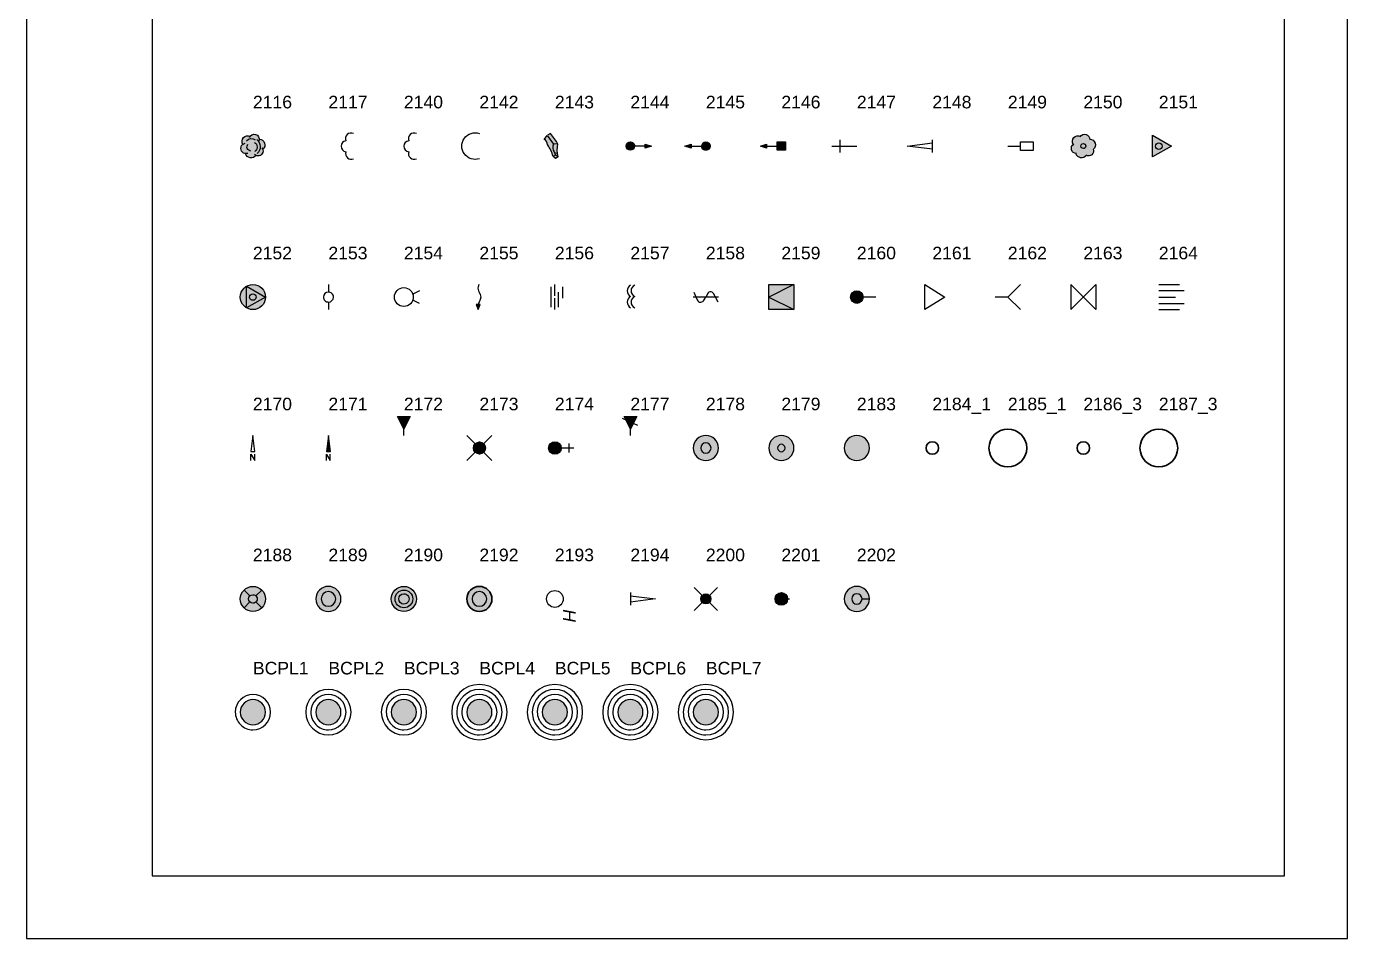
# Model space of a CAD drawing. Header units: metres. Extents: x 0 to 210, y 0 to 297.
# Drawn here: x 0 to 210, y 0 to 145 of the extents above; entities that cross this region are included whole.
import ezdxf

# ---------------------------------------------------------------- set-up
doc = ezdxf.new("R2010")
doc.units = ezdxf.units.M
doc.header["$LTSCALE"] = 10
doc.header["$MEASUREMENT"] = 0
doc.layers.get('0').update_dxf_attribs({"linetype": 'CONTINUOUS'})
for name, color, linetype in [('PFAV', 255, 'CONTINUOUS'), ('PVAV', 255, 'CONTINUOUS'), ('PZ-BLATTRAND-A4', 62, 'CONTINUOUS'), ('PZ-LINIEN', 7, 'CONTINUOUS'), ('PZ-SYMBOLE', 7, 'CONTINUOUS'), ('PZ-TITEL-RAHMEN', 7, 'CONTINUOUS')]:
    doc.layers.add(name, color=color, linetype=linetype)
doc.styles.get("Standard").update_dxf_attribs({"font": 'swissl.ttf'})
doc.styles.add('STYP23', font='swissl.ttf')

# ---------------------------------------------------------------- blocks, each defined once
blk = doc.blocks.new('BAV2116')
at = {"layer": 'PFAV'}
h = blk.add_hatch(color=256, dxfattribs=at)
edge = h.paths.add_edge_path()
edge.add_ellipse((-0.2144202022841029, 0.1908612666127709), major_axis=(0.1542120511362986, 0.1542120511362986), ratio=0.9999999999999998, start_angle=17.51126637754618, end_angle=169.4183310481934, ccw=False)
edge.add_ellipse((0.05346704348062303, 0.2690177570373748), major_axis=(0.1436315695283746, 0.1436315695283747), ratio=0.9999999999999998, start_angle=-43.14873096507699, end_angle=100.41139434303949, ccw=False)
edge.add_ellipse((0.2528230940415881, 0.05070800165006517), major_axis=(-0.1590294449784618, 0.1590294449784618), ratio=1, start_angle=173.0133315168209, end_angle=314.0666116760326, ccw=False)
edge.add_ellipse((0.2067786119574748, -0.1948342138861108), major_axis=(-0.1391581521680832, 0.1391581521680832), ratio=1, start_angle=109.07420781538741, end_angle=245.3226158801263, ccw=False)
edge.add_ellipse((-0.06769704168115709, -0.2356607761224865), major_axis=(-0.1643908851036442, 0.1643908851036441), ratio=0.9999999999999999, start_angle=61.257434434714924, end_angle=189.1471375020406, ccw=False)
edge.add_ellipse((-0.2712186761690702, -0.09652863116431831), major_axis=(0.1450711232774061, 0.1450711232774061), ratio=0.9999999999999998, start_angle=81.87449106337368, end_angle=219.4994063379105, ccw=False)
at = {"color": 0, "lineweight": -2}
for points in [[(-0.2046812759711258, -0.2899753997177328, -1.048857874911528), (-0.3132414773503456, 0.1134383254848927, -0.1289738521260397)], [(-0.3943287640858557, 0.06759073963347362, -0.7806328020977903), (-0.1137560537281388, 0.384328169794756, 0.1850554036427658)], [(-0.2510082342547548, 0.2156277460960609, -0.3847972068522261), (0.09127450701848261, 0.2445073820892958, 0.5165398768596596)], [(-0.08208946986772503, -0.19757292972713, -0.6261511004627461), (-0.1954428482089554, 0.07567267886354045, -0.3371061963677253)], [(-0.1376548559135387, 0.3378107443302838, -0.9337046222033136), (0.2521968297342454, 0.2269876775020094, 2.487313419988589)], [(0.06685950484012437, 0.1472891966322294, -0.5239747173513789), (0.08194511441324437, -0.2102769188479527, 6.392013599416257)], [(0.1512851438644702, 0.2667224683371501, -0.4622887549191734), (0.1659934121180981, -0.2964374277394057, 29.60019468852481)], [(0.2564867363274175, 0.2755797572475984, -0.707078778369212), (0.3913275763454749, -0.1264846537339963, 4.213227766269834)], [(0.1207366216997343, -0.3718278819710576, -0.6242003778245897), (-0.2908846552862911, -0.3007454543775339, -1.492381173380504)], [(0.3490979043992013, -0.06206087974419461, -1.006249802895327), (0.06460315542136641, -0.3286419863315331, -2.213986948027893)]]:
    blk.add_lwpolyline(points, format="xyb", dxfattribs=at)
blk = doc.blocks.new('BAV2117')
at = {"color": 0, "lineweight": -2}
blk.add_lwpolyline([(1, 0.5, 0.6863633870604935), (0.6947099857898706, 0.2139028235330755, 0.865782002599703), (0.6929552378210673, -0.2302329423586116, 0.6666111447040519), (1.000000000000014, -0.5, 1.290404819301223)], format="xyb", dxfattribs=at)
for points in [[(0.6837827296918135, 0.20695051361119), (0.695859043218519, 0.2272160016383822)], [(0.6942433503337924, -0.2427425572865332), (0.6823637632819555, -0.2231941574788152)]]:
    blk.add_lwpolyline(points, dxfattribs=at)
blk = doc.blocks.new('BAV2140')
at = {"color": 0, "lineweight": -2}
blk.add_lwpolyline([(0.5, 0.5, 0.6863633870604935), (0.1947099857898706, 0.2139028235330755, 0.865782002599703), (0.1929552378210673, -0.2302329423586116, 0.6666111447040519), (0.5000000000000142, -0.5, 1.290404819301223)], format="xyb", dxfattribs=at)
for points in [[(0.1837827296918135, 0.20695051361119), (0.195859043218519, 0.2272160016383822)], [(0.1942433503337924, -0.2427425572865332), (0.1823637632819555, -0.2231941574788152)]]:
    blk.add_lwpolyline(points, dxfattribs=at)
blk = doc.blocks.new('BAV2150')
at = {"layer": 'PFAV'}
h = blk.add_hatch(color=256, dxfattribs=at)
edge = h.paths.add_edge_path()
edge.add_ellipse((-0.2144202022841029, 0.1908612666127709), major_axis=(0.1542120511362986, 0.1542120511362986), ratio=0.9999999999999998, start_angle=17.51126637754618, end_angle=169.4183310481934, ccw=False)
edge.add_ellipse((0.05346704348062303, 0.2690177570373748), major_axis=(0.1436315695283746, 0.1436315695283747), ratio=0.9999999999999998, start_angle=-43.14873096507699, end_angle=100.41139434303949, ccw=False)
edge.add_ellipse((0.2528230940415881, 0.05070800165006517), major_axis=(-0.1590294449784618, 0.1590294449784618), ratio=1, start_angle=173.0133315168209, end_angle=314.0666116760326, ccw=False)
edge.add_ellipse((0.2067786119574748, -0.1948342138861108), major_axis=(-0.1391581521680832, 0.1391581521680832), ratio=1, start_angle=109.07420781538741, end_angle=245.3226158801263, ccw=False)
edge.add_ellipse((-0.06769704168115709, -0.2356607761224865), major_axis=(-0.1643908851036442, 0.1643908851036441), ratio=0.9999999999999999, start_angle=61.257434434714924, end_angle=189.1471375020406, ccw=False)
edge.add_ellipse((-0.2712186761690702, -0.09652863116431831), major_axis=(0.1450711232774061, 0.1450711232774061), ratio=0.9999999999999998, start_angle=81.87449106337368, end_angle=219.4994063379105, ccw=False)
at = {"color": 0, "lineweight": -2}
for points in [[(-0.2776452781252488, -0.2992793911539025, -0.7295223701382081), (-0.384359827750302, 0.08091994819895376)], [(-0.3943287640858557, 0.06759073963347362, -0.7806328020977903), (-0.1137560537281388, 0.384328169794756, 0.1850554036427658)], [(-0.1245331006487191, 0.3725847804030451, -0.7771798894052981), (0.2559274560834126, 0.2603631827471702, -0.7236141549129503)], [(0, 0.09999999999999432, -0.9999999999998578), (0, -0.09999999999999432, -1.000000000000142), (0, 0.09999999999999432, 7.117673421139226e-14)], [(0.2564867363274175, 0.2755797572475984, -0.7030657490331297), (0.3913275763454749, -0.1314107272265943, 4.213227766269834)], [(0.1232302337482025, -0.3669833357926109, -0.6436520384179563), (-0.2915645720473208, -0.2955695895375072, -1.492381173380504)], [(0.3858408196341969, -0.116571503950837, -0.7362584643601547), (0.1083829961757061, -0.3623460774683025, -0.6743412135237555)]]:
    blk.add_lwpolyline(points, format="xyb", dxfattribs=at)
blk = doc.blocks.new('BAV2142')
at = {"color": 0, "lineweight": -2}
blk.add_lwpolyline([(0, -0.5, -1.399999999999979), (0, 0.5, 1)], format="xyb", dxfattribs=at)
blk = doc.blocks.new('BAV2143')
at = {"layer": 'PFAV'}
h = blk.add_hatch(color=256, dxfattribs=at)
edge = h.paths.add_edge_path()
edge.add_line((-0.3028983177348579, 0.4223413090800534), (-0.4227752242359202, 0.2747207413137573))
edge.add_ellipse((-0.5739018366903392, 0.03789364743770868), major_axis=(-0.1986533732229621, 0.1986533732229621), ratio=0.9999999999999996, start_angle=229.084258941543, end_angle=282.45680715243486, ccw=False)
edge.add_ellipse((-1.582268935814255, -0.8450091542695599), major_axis=(-1.112591468062633, 1.112591468062633), ratio=0.9999999999999991, start_angle=241.0370828949518, end_angle=260.01880439479874, ccw=False)
edge.add_line((-0.07006047980515007, -0.4103309569947413), (0.02445785274186107, -0.3665060995141118))
edge.add_line((0.02445785274186107, -0.3665060995141118), (-0.02395397669944543, -0.2327249628258841))
edge.add_ellipse((0.2540912024487743, -0.04101604017962002), major_axis=(0.238811047346806, 0.238811047346806), ratio=0.9999999999999999, start_angle=113.826676522235, end_angle=169.5858122899532, ccw=False)
edge.add_line((-0.06083917839713138, 0.08096874530615139), (-0.3028983177348579, 0.4223413090800534))
h.paths.add_polyline_path([(-0.1716604690876409, 0.4919718773757324), (-0.1923683488362258, 0.4919718773757182), (-0.3028983177348579, 0.4223413090800818), (-0.06083917839711717, 0.08096874530613718), (0.1120602062820666, 0.09019503486297253), (0.06595370711069393, 0.1824578848312939)])
edge = h.paths.add_edge_path()
edge.add_ellipse((0.2540912024487743, -0.04101604017962002), major_axis=(-0.2388110473468061, 0.2388110473468061), ratio=1, start_angle=23.826676522235, end_angle=79.58581228995314)
edge.add_line((-0.02395397669944543, -0.2327249628258841), (-0.01396702355489765, -0.2603228858779119))
edge.add_line((-0.01396702355489765, -0.2603228858779119), (0.1029690333453459, -0.274230491607554))
edge.add_ellipse((1.58540823140265, -0.1288861292637754), major_axis=(1.053268949414607, 1.053268949414607), ratio=0.9999999999999994, start_angle=126.54231011617759, end_angle=140.5996144312237, ccw=False)
edge.add_line((0.1120602062820524, 0.09019503486298674), (-0.06083917839713138, 0.08096874530615139))
edge = h.paths.add_edge_path()
edge.add_line((-0.01396702355488344, -0.2603228858779403), (0.02445785274183265, -0.3665060995141118))
edge.add_line((0.02445785274183265, -0.3665060995141118), (0.1235868340256729, -0.4149440985160027))
edge.add_ellipse((1.585408231402644, -0.128886129263718), major_axis=(1.053268949414605, 1.053268949414605), ratio=0.9999999999999977, start_angle=140.5996144312258, end_angle=146.0720687236231, ccw=False)
edge.add_line((0.1029690333453459, -0.274230491607554), (-0.01396702355488344, -0.2603228858779403))
h.paths.add_polyline_path([(0.02445785274184686, -0.3665060995141118), (-0.07006047980515007, -0.4103309569947271), (0.0221525264062592, -0.48183467011728), (0.1235868340256729, -0.4149440985159885)])
at = {"color": 0, "lineweight": -2}
for points in [[(-0.4289802214388203, 0.2660786282364853), (-0.3028983177348579, 0.4223413090800818), (-0.06083917839713138, 0.08096874530615139, 0.2482119935104274)], [(-0.2927431400946432, 0.05070767276021115, 0.2420694616126611), (-0.4227752242359202, 0.2747207413137573)], [(-0.07006047980515007, -0.4103309569947413, 0.0830132871047428), (-0.2936770163268392, 0.05790303118551776, 0.2371850795569873)], [(-0.06083917839713138, 0.08096874530615139, 0.2482119935104274), (-0.02395397669944543, -0.2327249628258699), (0.02445785274184686, -0.3665060995141118), (-0.07006047980515007, -0.4103309569947413, 0.0830132871047428)], [(0.1255692185847863, -0.4247565970143938, -0.08716640624910355), (0.1120602062820524, 0.09019503486298674)]]:
    blk.add_lwpolyline(points, format="xyb", dxfattribs=at)
for points in [[(0.1146702503461228, 0.08322805481117257), (0.06595370711073656, 0.1824578848312228), (-0.1784107585625918, 0.5007647409988181), (-0.2977458065170282, 0.4304626037718293)], [(0.1120602062820524, 0.09019503486298674), (-0.06083917839713138, 0.08096874530615139)], [(-0.07424516502602785, -0.4056730947953469), (0.0221525264062592, -0.48183467011728), (0.1310187007369308, -0.411125525862019)], [(-0.01396702355489765, -0.2603228858779403), (0.1029690333453459, -0.274230491607554)], [(0.1235868340256729, -0.4149440985160027), (0.02445785274184686, -0.3665060995141118)]]:
    blk.add_lwpolyline(points, dxfattribs=at)
blk = doc.blocks.new('BAV2144')
blk.add_hatch(color=0).paths.add_polyline_path([(0.5904493920412932, 0.0819207761625762), (0.5904493920412932, -0.08108945562588588), (0.8349999999999937, 0)])
at = {"layer": 'PFAV'}
blk.add_hatch(color=256, dxfattribs=at).paths.add_polyline_path([(-0.165, 2.842170943040401e-14, 1), (0.165, 2.842170943040401e-14, 1)])
at = {"color": 0, "lineweight": -2}
blk.add_lwpolyline([(0.1650000000000063, 1.4210854715202e-14, -0.9999999999999999), (-0.1650000000000063, 1.4210854715202e-14, -1.000000000000086), (0.1650000000000063, 1.4210854715202e-14, 0.2134113606039056)], format="xyb", dxfattribs=at)
blk.add_lwpolyline([(0.6542391861726884, 1.4210854715202e-14), (0.1650000000000063, 1.4210854715202e-14)], dxfattribs=at)
blk.add_lwpolyline([(0.5904493920412932, 0.0819207761625762), (0.8349999999999937, 0), (0.5904493920412932, -0.0810894556259143)], close=True, dxfattribs=at)
at = {"layer": 'PFAV'}
blk.add_circle((0, 2.842170943040401e-14), 0.165, dxfattribs=at)
blk = doc.blocks.new('BAV2145')
blk.add_hatch(color=0).paths.add_polyline_path([(-0.5904493920412932, -0.08192077616256199), (-0.5904493920412932, 0.08108945562590009), (-0.8349999999999937, 1.4210854715202e-14)])
at = {"layer": 'PFAV'}
blk.add_hatch(color=256, dxfattribs=at).paths.add_polyline_path([(0.165, 1.4210854715202e-14, 1), (-0.165, 1.4210854715202e-14, 1)])
at = {"color": 0, "lineweight": -2}
blk.add_lwpolyline([(-0.5904493920412932, -0.08192077616256199), (-0.8349999999999937, 1.4210854715202e-14), (-0.5904493920412932, 0.08108945562592851)], close=True, dxfattribs=at)
blk.add_lwpolyline([(-0.6542391861726884, 0), (-0.1650000000000063, 0)], dxfattribs=at)
blk.add_lwpolyline([(-0.1650000000000063, 0, -0.9999999999999999), (0.1650000000000063, 0, -1.000000000000086), (-0.1650000000000063, 0, 0.2134113606039056)], format="xyb", dxfattribs=at)
at = {"layer": 'PFAV'}
blk.add_circle((0, 1.4210854715202e-14), 0.165, dxfattribs=at)
blk = doc.blocks.new('BAV2146')
blk.add_hatch(color=0).paths.add_polyline_path([(-0.5904493920412932, -0.08192077616256199), (-0.5904493920412932, 0.08108945562590009), (-0.8349999999999937, 1.4210854715202e-14)])
at = {"layer": 'PFAV'}
blk.add_hatch(color=256, dxfattribs=at).paths.add_polyline_path([(0.1650000000000063, -0.1649999999999921), (0.1650000000000063, 0.1650000000000063), (-0.164999999999992, 0.1650000000000063), (-0.164999999999992, -0.164999999999992)])
at = {"color": 0, "lineweight": -2}
for points in [[(-0.5904493920412932, -0.08192077616256199), (-0.8349999999999937, 1.4210854715202e-14), (-0.5904493920412932, 0.08108945562592851)], [(0.1650000000000063, 0.1650000000000063), (0.1650000000000063, -0.164999999999992), (-0.164999999999992, -0.164999999999992), (-0.164999999999992, 0.1650000000000063)]]:
    blk.add_lwpolyline(points, close=True, dxfattribs=at)
blk.add_lwpolyline([(-0.6542391861726884, 0), (-0.1650000000000063, 0)], dxfattribs=at)
at = {"layer": 'PFAV', "lineweight": -2}
blk.add_lwpolyline([(-0.164999999999992, -0.164999999999992), (-0.164999999999992, 0.1650000000000063), (0.1650000000000063, 0.1650000000000063), (0.1650000000000063, -0.164999999999992)], close=True, dxfattribs=at)
blk = doc.blocks.new('BAV2147')
at = {"color": 0, "lineweight": -2}
for points in [[(-1.000000007450581, 0), (7.450580596923828e-09, 0)], [(-0.6659999999999968, -0.2500000037252903), (-0.6659999999999968, 0.2500000037252903)]]:
    blk.add_lwpolyline(points, dxfattribs=at)
blk = doc.blocks.new('BAV2148')
at = {"layer": 'PVAV'}
h = blk.add_hatch(color=256, dxfattribs=at)
h.paths.add_polyline_path([(7.450580596923828e-09, -0.1250000018626451), (-1.000000007450609, 0), (7.450580596923828e-09, 0.1250000018626451), (7.450580596923828e-09, 0)], flags=16)
edge = h.paths.add_edge_path()
edge.add_line((7.450580596923828e-09, -0.1250000018626451), (-1.000000007450581, 0))
edge.add_line((-1.000000007450581, 0), (7.450580596923828e-09, 0.1250000018626451))
edge.add_line((7.450580596923828e-09, -0.2500000037252903), (7.450580596923828e-09, 0))
edge.add_line((7.450580596923828e-09, 0), (7.450580596923828e-09, 0.2500000037252903))
at = {"color": 0, "lineweight": -2}
for points in [[(7.450580596923828e-09, -0.1250000018626451), (-1.000000007450581, 0), (7.450580596923828e-09, 0.1250000018626451)], [(7.450580596923828e-09, -0.2500000037252903), (7.450580596923828e-09, 0), (7.450580596923828e-09, 0.2500000037252903)]]:
    blk.add_lwpolyline(points, dxfattribs=at)
blk = doc.blocks.new('BAV2149')
at = {"layer": 'PFAV'}
h = blk.add_hatch(color=256, dxfattribs=at)
h.paths.add_polyline_path([(0.5, -0.1749999999999972), (0.5, 0.1750000000000114), (1, 0.1749999999999829), (1, -0.1749999999999972)], flags=16)
h.paths.add_polyline_path([(0.5, -0.1749999999999972), (0.5, 0.1749999999999972), (1, 0.1749999999999972), (1, -0.1749999999999972)])
at = {"color": 0, "lineweight": -2}
blk.add_lwpolyline([(0, 0), (0.5, 0)], dxfattribs=at)
blk.add_lwpolyline([(0.5, -0.1749999999999972), (0.5, 0.1749999999999972), (1, 0.1749999999999972), (1, -0.1749999999999972)], close=True, dxfattribs=at)
blk = doc.blocks.new('BAV2153')
at = {"color": 0, "lineweight": -2}
blk.add_lwpolyline([(0.2000000029802322, 1.4210854715202e-14, 0.4142135711019932), (0, 0.2000000029802464, 0.4142135536441973), (-0.2000000029802322, 1.4210854715202e-14, 0.4142135711019929), (0, -0.200000002980218, 0.414213553644197)], format="xyb", close=True, dxfattribs=at)
for points in [[(0, 0.5000000000000142), (0, 0.2000000000000028)], [(0, -0.1999999999999886), (0, -0.4999999999999858)]]:
    blk.add_lwpolyline(points, dxfattribs=at)
blk = doc.blocks.new('BAV2154')
at = {"color": 0, "lineweight": -2}
blk.add_lwpolyline([(0.3750000055879354, 1.4210854715202e-14, -1), (-0.3750000055879354, 1.4210854715202e-14, -1)], format="xyb", close=True, dxfattribs=at)
for points in [[(0.6249750093128625, 0.2499750037249413), (0.3500250052157696, 0.1125000016763948)], [(0.6249750093128625, -0.2499750037249129), (0.3500250052157696, -0.1250250018629941)]]:
    blk.add_lwpolyline(points, dxfattribs=at)
blk = doc.blocks.new('BAV2155')
blk.add_hatch(color=0).paths.add_polyline_path([(-0.04999999999998295, -0.5000000000000142), (0.0250000000000199, -0.2999999999999972), (-0.1249999999999858, -0.2999999999999972)])
at = {"color": 0}
for p, q in [((0.0250000000000199, -0.2999999999999972), (-0.1249999999999858, -0.2999999999999972)), ((-0.1249999999999858, -0.2999999999999972), (-0.04999999999998295, -0.5000000000000142)), ((-0.04999999999998295, -0.5000000000000142), (0.0250000000000199, -0.2999999999999972))]:
    blk.add_line(p, q, dxfattribs=at)
at = {"color": 0, "lineweight": -2}
blk.add_lwpolyline([(-0.02499999999997726, 0.4999999999999858), (-0.04999999999998295, 0.3999999999999915, 0.2185463135071744), (-0.01249999999997442, 0.1999999999999886, -0.3179445178902275), (-0.01249999999997442, -0.2000000000000028, 0.1291631220567293), (-0.04999999999998295, -0.2999999999999972, 0.05097747843345624), (-0.04999999999998295, -0.3800000000000097, -1.107431546196202)], format="xyb", dxfattribs=at)
blk = doc.blocks.new('BAV2156')
at = {"color": 0, "lineweight": -2}
for points in [[(-0.1499999999999915, -0.4000000000000057), (-0.1499999999999915, 0.3999999999999915)], [(1.4210854715202e-14, 0.04999999999998295), (1.4210854715202e-14, 0.4999999999999858)], [(0.1500000000000199, -0.4000000000000199), (0.1500000000000199, 0.1999999999999744)], [(0.3000000000000114, 0.3999999999999915), (0.3000000000000114, -0.05000000000001137)], [(1.4210854715202e-14, -0.5000000000000142), (1.4210854715202e-14, -0.05000000000001137)]]:
    blk.add_lwpolyline(points, dxfattribs=at)
blk = doc.blocks.new('BAV2157')
at = {"color": 0, "lineweight": -2}
for points in [[(1.4210854715202e-14, 0.4750000000000085, 0.5555555555555561), (1.4210854715202e-14, 0.02500000000000568, 0.5555555555555561), (1.4210854715202e-14, -0.4249999999999972, -0.555555555555565)], [(0.1750000000000256, 0.4750000000000085, 0.6666666666666682), (0.1750000000000256, 0.02500000000000568, 0.6666666666666682), (0.1750000000000256, -0.4249999999999972, -0.6666666666666443)]]:
    blk.add_lwpolyline(points, format="xyb", dxfattribs=at)
blk = doc.blocks.new('BAV2158')
at = {"color": 0, "lineweight": -2}
blk.add_lwpolyline([(0.5000000000000142, 0), (-0.4999999999999858, 0)], dxfattribs=at)
for points in [[(-0.4814159676111132, 0.1904543320588346), (-0.3487690803120813, -0.1138539128706526, 0.6385573020888915), (-0.0639955441824327, -0.1099167661829199), (1.4210854715202e-14, 0)], [(0.4866783215433372, -0.1982612004240707), (0.3068664377686616, 0.1374476751511082, 0.662777212059042), (0.04678141264282942, 0.09407858230758848), (1.4210854715202e-14, 0)]]:
    blk.add_lwpolyline(points, format="xyb", dxfattribs=at)
blk = doc.blocks.new('BAV2160')
at = {"layer": 'PFAV'}
h = blk.add_hatch(color=256, dxfattribs=at)
edge = h.paths.add_edge_path()
edge.add_arc((1.4210854715202e-14, -1.4210854715202e-14), 0.25, 0, 360)
at = {"color": 0, "lineweight": -2}
blk.add_lwpolyline([(0.2500000000000142, 0, -0.9999999999999999), (-0.2499999999999858, 0, -0.9999999999999999), (0.2500000000000142, 0, 0.100822642468228)], format="xyb", dxfattribs=at)
blk.add_lwpolyline([(0.7500000000000142, 0), (0.2500000000000142, 0)], dxfattribs=at)
at = {"layer": 'PFAV'}
blk.add_circle((1.4210854715202e-14, -1.4210854715202e-14), 0.25, dxfattribs=at)
blk = doc.blocks.new('BAV2161')
at = {"color": 0, "lineweight": -2}
blk.add_lwpolyline([(-0.3000000044703341, 0.5000000074505664), (0.5000000074505948, -1.4210854715202e-14), (-0.3000000044703341, -0.5000000074505948)], close=True, dxfattribs=at)
blk = doc.blocks.new('BAV2162')
at = {"color": 0, "lineweight": -2}
for points in [[(0.5000000074505806, 0.5000000074505806), (0, 0), (-0.5000000074505806, 0)], [(0.5000000074505806, -0.5000000074505806), (0, 0)]]:
    blk.add_lwpolyline(points, dxfattribs=at)
blk = doc.blocks.new('BAV2163')
at = {"color": 0, "lineweight": -2}
blk.add_lwpolyline([(0.5000000074505806, 0.5000000074505948), (0.5000000074505806, -0.5000000074505664), (-0.5000000074505806, 0.5000000074505948), (-0.5000000074505806, -0.5000000074505664)], close=True, dxfattribs=at)
blk = doc.blocks.new('BAV2164')
at = {"color": 0, "lineweight": -2}
for points in [[(1.4210854715202e-14, 0.4999999999999858), (0.825000000000017, 0.4999999999999858)], [(1.000000000000014, 0.2499999999999858), (1.4210854715202e-14, 0.2499999999999858)], [(1.4210854715202e-14, -1.4210854715202e-14), (0.6600000000000108, -1.4210854715202e-14)], [(1.4210854715202e-14, -0.2500000000000142), (1.000000000000014, -0.2500000000000142)], [(1.4210854715202e-14, -0.5000000000000142), (0.825000000000017, -0.5000000000000142)]]:
    blk.add_lwpolyline(points, dxfattribs=at)
blk = doc.blocks.new('BAV2152')
at = {"layer": 'PFAV'}
h = blk.add_hatch(color=256, dxfattribs=at)
edge = h.paths.add_edge_path()
edge.add_arc((-1.4210854715202e-14, -1.4210854715202e-14), 0.5, 0, 360)
at = {"color": 0, "lineweight": -2}
blk.add_lwpolyline([(0.5000000074505806, -1.4210854715202e-14, -1), (-0.5000000074505806, -1.4210854715202e-14, -1)], format="xyb", close=True, dxfattribs=at)
blk.add_lwpolyline([(0.5000000074505806, -1.4210854715202e-14), (-0.2500000037252903, -0.43301270834462), (-0.2500000037252903, 0.4330127083445916)], close=True, dxfattribs=at)
blk.add_lwpolyline([(0.1299999999999955, -1.4210854715202e-14, -1), (-0.1299999999999955, -1.4210854715202e-14, -1), (0.1299999999999955, -1.4210854715202e-14, 0.04771726581699964)], format="xyb", dxfattribs=at)
at = {"layer": 'PFAV'}
blk.add_circle((-1.4210854715202e-14, -1.4210854715202e-14), 0.5, dxfattribs=at)
blk = doc.blocks.new('BAV2170')
at = {"color": 0, "lineweight": -2}
for points in [[(0, 0.5), (-0.07905741049776793, -0.1364964108758784), (0.0784425711298411, -0.1365724768198788), (0, 0.5)], [(-0.0792318487576722, -0.4976832942092244), (-0.07911014324184862, -0.2456833236010993)], [(-0.07768595561347524, -0.2510364594783852), (0.07678199917715745, -0.4922471025391246)], [(0.07826813287621803, -0.4977593601584829), (0.07838983839289426, -0.2457593895467767)]]:
    blk.add_lwpolyline(points, dxfattribs=at)
blk = doc.blocks.new('BAV2171')
blk.add_hatch(color=0).paths.add_polyline_path([(0, 0.5), (-0.07905741049776793, -0.1364964108758784), (0.0784425711298411, -0.1365724768198788)])
at = {"color": 0, "lineweight": -2}
for points in [[(0, 0.5), (-0.07905741049776793, -0.1364964108758784), (0.0784425711298411, -0.1365724768198788), (0, 0.5)], [(-0.0722318487576672, -0.4999239340507415), (-0.07211014324184362, -0.2479239634426165)], [(-0.07021027894522547, -0.2555401227404843), (0.06921860796924761, -0.4921355062344333)], [(0.07126813287621303, -0.5), (0.07138983839288926, -0.2480000293882938)]]:
    blk.add_lwpolyline(points, dxfattribs=at)
blk = doc.blocks.new('BAV2174')
at = {"layer": 'PFAV'}
h = blk.add_hatch(color=256, dxfattribs=at)
edge = h.paths.add_edge_path()
edge.add_arc((-1.4210854715202e-14, -1.4210854715202e-14), 0.25, 0, 360)
at = {"color": 0, "lineweight": -2}
blk.add_lwpolyline([(0.25, -1.4210854715202e-14, -0.9999999999999999), (-0.25, -1.4210854715202e-14, -0.9999999999999999), (0.25, -1.4210854715202e-14, 0.100822642468228)], format="xyb", dxfattribs=at)
for points in [[(0.5499999999999972, 0.1749999999999829), (0.5499999999999972, -0.1750000000000114)], [(0.75, -1.4210854715202e-14), (0.25, -1.4210854715202e-14)]]:
    blk.add_lwpolyline(points, dxfattribs=at)
at = {"layer": 'PFAV'}
blk.add_circle((-1.4210854715202e-14, -1.4210854715202e-14), 0.25, dxfattribs=at)
blk = doc.blocks.new('BAV2173')
at = {"layer": 'PFAV'}
h = blk.add_hatch(color=256, dxfattribs=at)
edge = h.paths.add_edge_path()
edge.add_arc((0, 0), 0.24, 0, 360)
at = {"color": 0, "lineweight": -2}
for points in [[(-0.5000000074505806, 0.5000000074505806), (-0.1697056274847597, 0.1697056274847597)], [(0.5000000074505806, 0.5000000074505806), (0.1697056274847739, 0.1697056274847739)], [(-0.5000000074505806, -0.5000000074505806), (-0.1697056274847597, -0.1697056274847597)], [(0.5000000074505806, -0.5000000074505806), (0.1697056274847739, -0.1697056274847739)]]:
    blk.add_lwpolyline(points, dxfattribs=at)
blk.add_lwpolyline([(0, 0.2399999999999949, -1.000000000000059), (0, -0.2399999999999949, -0.9999999999999413), (0, 0.2399999999999949, 0.002651749395775922)], format="xyb", dxfattribs=at)
at = {"layer": 'PFAV'}
blk.add_circle((0, 0), 0.24, dxfattribs=at)
blk = doc.blocks.new('BAV2178')
at = {"layer": 'PFAV'}
h = blk.add_hatch(color=256, dxfattribs=at)
edge = h.paths.add_edge_path()
edge.add_arc((0, 0), 0.5, 0, 360)
at = {"color": 0, "lineweight": -2}
for points in [[(0, 0.500145270669563, 1), (0, -0.500145270669563, 1)], [(0, 0.2049999999999983, 1), (0, -0.2049999999999983, 1)]]:
    blk.add_lwpolyline(points, format="xyb", close=True, dxfattribs=at)
blk = doc.blocks.new('BAV2179')
at = {"layer": 'PFAV'}
h = blk.add_hatch(color=256, dxfattribs=at)
edge = h.paths.add_edge_path()
edge.add_arc((0, 0), 0.5, 0, 360)
at = {"color": 0, "lineweight": -2}
for points in [[(0, 0.500145270669563, 1), (0, -0.500145270669563, 1)], [(0, 0.1474999999999937, 1), (0, -0.1474999999999937, 1)]]:
    blk.add_lwpolyline(points, format="xyb", close=True, dxfattribs=at)
blk = doc.blocks.new('BAV2151')
at = {"layer": 'PFAV'}
blk.add_hatch(color=256, dxfattribs=at).paths.add_polyline_path([(0.5000000074505806, -1.4210854715202e-14), (-0.2500000037252903, -0.43301270834462), (-0.2500000037252903, 0.4330127083445916)])
at = {"color": 0, "lineweight": -2}
blk.add_lwpolyline([(0.5000000074505806, -1.4210854715202e-14), (-0.2500000037252903, -0.43301270834462), (-0.2500000037252903, 0.4330127083445916)], close=True, dxfattribs=at)
blk.add_lwpolyline([(0.1299999999999955, -1.4210854715202e-14, -1), (-0.1299999999999955, -1.4210854715202e-14, -1), (0.1299999999999955, -1.4210854715202e-14, 0.04771726581699964)], format="xyb", dxfattribs=at)
at = {"layer": 'PFAV'}
blk.add_lwpolyline([(0.5000000074505806, -1.4210854715202e-14), (-0.2500000037252903, -0.43301270834462), (-0.2500000037252903, 0.4330127083445916)], close=True, dxfattribs=at)
blk = doc.blocks.new('BAV2159')
for points in [[(0.5000000000000142, 0.5), (-0.4999999999999858, 0), (-0.4999999999999858, 0.5)], [(0.5000000000000142, -0.5), (-0.5000000074505664, -0.5000000074505806), (-0.4999999999999858, 0)]]:
    blk.add_hatch(color=0).paths.add_polyline_path(points)
at = {"layer": 'PFAV'}
blk.add_hatch(color=256, dxfattribs=at).paths.add_polyline_path([(0.5000000000000142, 0.5), (0.5000000000000142, -0.5), (-0.4999999999999858, -0.5), (-0.4999999999999858, 0.5)])
at = {"color": 0, "lineweight": -2}
blk.add_lwpolyline([(0.5000000074505948, 0.5000000074505806), (0.5000000074505948, -0.5000000074505806), (-0.5000000074505664, -0.5000000074505806), (-0.5000000074505664, 0.5000000074505806)], close=True, dxfattribs=at)
at = {"color": 0}
for points in [[(0.5000000000000142, 0.5), (-0.4999999999999858, 0), (-0.4999999999999858, 0.5), (0.5000000000000142, 0.5)], [(0.5000000000000142, -0.5), (-0.5000000074505664, -0.5000000074505806), (-0.4999999999999858, 0), (0.5000000000000142, -0.5)]]:
    blk.add_lwpolyline(points, dxfattribs=at)
at = {"layer": 'PFAV'}
blk.add_lwpolyline([(0.5000000000000142, 0.5), (0.5000000000000142, -0.5), (-0.4999999999999858, -0.5), (-0.4999999999999858, 0.5)], close=True, dxfattribs=at)
blk = doc.blocks.new('BAV2177')
blk.add_hatch(color=0).paths.add_polyline_path([(1.4210854715202e-14, 1.25), (0.2500000000000142, 1.25), (1.4210854715202e-14, 0.75), (-0.2499999999999858, 1.25)])
at = {"color": 1, "lineweight": -2}
blk.add_lwpolyline([(-0.3287298071801246, 1.189792701659769), (0.2791504787618635, 0.9048536402275857)], dxfattribs=at)
at = {"color": 0}
blk.add_lwpolyline([(1.4210854715202e-14, 1.25), (0.2500000000000142, 1.25), (1.4210854715202e-14, 0.75), (-0.2499999999999858, 1.25)], close=True, dxfattribs=at)
at = {"color": 0, "lineweight": -2}
blk.add_lwpolyline([(0, 0.5), (1.4210854715202e-14, 0.75)], dxfattribs=at)
blk = doc.blocks.new('BAV2172')
blk.add_hatch(color=0).paths.add_polyline_path([(1.4210854715202e-14, 1.25), (0.2500000000000142, 1.25), (1.4210854715202e-14, 0.75), (-0.2499999999999858, 1.25)])
at = {"color": 0}
blk.add_lwpolyline([(1.4210854715202e-14, 1.25), (0.2500000000000142, 1.25), (1.4210854715202e-14, 0.75), (-0.2499999999999858, 1.25)], close=True, dxfattribs=at)
at = {"color": 0, "lineweight": -2}
blk.add_lwpolyline([(0, 0.5), (1.4210854715202e-14, 0.75)], dxfattribs=at)
blk = doc.blocks.new('BAV2183')
h = blk.add_hatch(color=0)
edge = h.paths.add_edge_path()
edge.add_arc((0, 0), 0.5, 0, 360)
at = {"color": 7}
blk.add_lwpolyline([(0, 0.5, 0.4142135623730951), (-0.5, 0, 0.4142135623730949), (0, -0.5, 0.414213562373095), (0.5, 0, 0.414213562373095)], format="xyb", close=True, dxfattribs=at)
blk = doc.blocks.new('BAV2184')
at = {"color": 1, "lineweight": 30}
blk.add_lwpolyline([(0, 1, 1), (0, -1, 1)], format="xyb", close=True, dxfattribs=at)
blk = doc.blocks.new('BAV2185')
at = {"color": 1, "lineweight": 30}
blk.add_lwpolyline([(0, 3, 1), (0, -3, 1)], format="xyb", close=True, dxfattribs=at)
blk = doc.blocks.new('BAV2186')
at = {"color": 3, "lineweight": 30}
blk.add_lwpolyline([(0, 1, 1), (0, -1, 1)], format="xyb", close=True, dxfattribs=at)
blk = doc.blocks.new('BAV2187')
at = {"color": 3, "lineweight": 30}
blk.add_lwpolyline([(0, 3, 1), (0, -3, 1)], format="xyb", close=True, dxfattribs=at)
blk = doc.blocks.new('BAV2188')
at = {"layer": 'PFAV'}
h = blk.add_hatch(color=256, dxfattribs=at)
edge = h.paths.add_edge_path()
edge.add_arc((0, 0), 0.5, 0, 360)
at = {"color": 0, "lineweight": -2}
blk.add_lwpolyline([(0, 0.5, -0.9999999999999999), (0, -0.5, -0.4142135623730958), (-0.5, 0, -0.4142135623730958)], format="xyb", close=True, dxfattribs=at)
for points in [[(-0.3535533905932766, 0.3535533905932766), (-0.1200158197572136, 0.1200158197572136)], [(0.3535533905932766, 0.3535533905932624), (0.1200158197572279, 0.1200158197572421)], [(-0.3535533905932766, -0.3535533905932766), (-0.1200158197572136, -0.1200158197572136)], [(0.3535533905932766, -0.3535533905932624), (0.1200158197572279, -0.1200158197572421)]]:
    blk.add_lwpolyline(points, dxfattribs=at)
blk.add_lwpolyline([(0, 0.1697279999999921, -1.000000000000059), (0, -0.1697279999999921, -0.9999999999999413), (0, 0.1697279999999921, 0.002651749395775922)], format="xyb", dxfattribs=at)
at = {"layer": 'PFAV'}
blk.add_circle((0, 0), 0.5, dxfattribs=at)
blk = doc.blocks.new('BAV2189')
at = {"layer": 'PFAV'}
h = blk.add_hatch(color=256, dxfattribs=at)
edge = h.paths.add_edge_path()
edge.add_arc((0, 0), 0.5, 0, 360)
at = {"color": 0, "lineweight": -2}
for points in [[(0, 0.500145270669563, 1), (0, -0.500145270669563, 1)], [(0, 0.2900000000000063, 1), (0, -0.2900000000000063, 1)]]:
    blk.add_lwpolyline(points, format="xyb", close=True, dxfattribs=at)
blk = doc.blocks.new('BAV2190')
at = {"layer": 'PFAV'}
h = blk.add_hatch(color=256, dxfattribs=at)
edge = h.paths.add_edge_path()
edge.add_arc((0, 0), 0.5, 0, 360)
at = {"color": 0, "lineweight": -2}
for points in [[(0, 0.5000000074505806, -1), (0, -0.5000000074505806, -1)], [(0, 0.3529000052586184, -1), (0, -0.3529000052586184, -1)]]:
    blk.add_lwpolyline(points, format="xyb", close=True, dxfattribs=at)
blk.add_lwpolyline([(0, 0.2049999999999983, -1.000000000000069), (0, -0.2049999999999983, -0.9999999999999306), (0, 0.2049999999999983, 0.04771726581699964)], format="xyb", dxfattribs=at)
at = {"layer": 'PFAV'}
blk.add_circle((0, 0), 0.5, dxfattribs=at)
blk = doc.blocks.new('BAV2192')
at = {"layer": 'PFAV'}
h = blk.add_hatch(color=256, dxfattribs=at)
edge = h.paths.add_edge_path()
edge.add_arc((0, 0), 0.5, 0, 360)
at = {"color": 0, "lineweight": 30}
blk.add_lwpolyline([(0, 0.500145270669563, 1), (0, -0.500145270669563, 1)], format="xyb", close=True, dxfattribs=at)
at = {"color": 0, "lineweight": -2}
blk.add_lwpolyline([(0, 0.2900000000000063, 1), (0, -0.2900000000000063, 1)], format="xyb", close=True, dxfattribs=at)
blk = doc.blocks.new('BAV2193')
at = {"layer": 'PZ-LINIEN'}
blk.add_circle((0, 0), 0.333247129314916, dxfattribs=at)
at = {"layer": 'PZ-LINIEN', "insert": (0.8244793264702253, -0.4081134342085875), "char_height": 0.5, "width": 0.60875, "attachment_point": 1, "rotation": 270}
blk.add_mtext('{\\fArial|b0|i1|c0|p34;H}', dxfattribs=at)
blk = doc.blocks.new('BAV2194')
at = {"layer": 'PVAV'}
h = blk.add_hatch(color=256, dxfattribs=at)
h.paths.add_polyline_path([(0, 0.1250000018626451), (1.00000001490119, 0), (0, -0.1250000018626451), (0, 0)], flags=16)
edge = h.paths.add_edge_path()
edge.add_line((0, 0.1250000018626451), (1.000000014901161, 0))
edge.add_line((1.000000014901161, 0), (0, -0.1250000018626451))
edge.add_line((0, 0.2500000037252903), (0, 0))
edge.add_line((0, 0), (0, -0.2500000037252903))
at = {"color": 0, "lineweight": -2}
for points in [[(0, 0.2500000037252903), (0, 0), (0, -0.2500000037252903)], [(0, 0.1250000018626451), (1.000000014901161, 0), (0, -0.1250000018626451)]]:
    blk.add_lwpolyline(points, dxfattribs=at)
blk = doc.blocks.new('BCPL1')
h = blk.add_hatch(color=0)
edge = h.paths.add_edge_path()
edge.add_arc((-7.105427357601002e-15, -7.105427357601002e-15), 0.5, 0, 360)
at = {"color": 1}
blk.add_lwpolyline([(-7.105427357601002e-15, 0.6999999999999957, 0.4142135623730953), (-0.70000000000001, -7.105427357601002e-15, 0.4142135623730953), (-7.105427357601002e-15, -0.7000000000000028, 0.4142135623730953), (0.6999999999999886, -7.105427357601002e-15, 0.4142135623730953)], format="xyb", close=True, dxfattribs=at)
at = {"color": 7}
blk.add_lwpolyline([(-7.105427357601002e-15, 0.4999999999999929, 0.4142135623730951), (-0.5000000000000071, -7.105427357601002e-15, 0.4142135623730949), (-7.105427357601002e-15, -0.5000000000000071, 0.414213562373095), (0.4999999999999929, -7.105427357601002e-15, 0.414213562373095)], format="xyb", close=True, dxfattribs=at)
blk = doc.blocks.new('BCPL2')
h = blk.add_hatch(color=0)
edge = h.paths.add_edge_path()
edge.add_arc((-1.4210854715202e-14, 1.4210854715202e-14), 0.5, 0, 360)
at = {"color": 1}
blk.add_lwpolyline([(-1.4210854715202e-14, 0.9000000000000128, 0.4142135623730954), (-0.9000000000000128, 1.4210854715202e-14, 0.4142135623730952), (-1.4210854715202e-14, -0.8999999999999844, 0.4142135623730951), (0.8999999999999844, 1.4210854715202e-14, 0.4142135623730951)], format="xyb", close=True, dxfattribs=at)
at = {"color": 3}
blk.add_lwpolyline([(-1.4210854715202e-14, 0.700000000000017, 0.4142135623730953), (-0.700000000000017, 1.4210854715202e-14, 0.4142135623730953), (-1.4210854715202e-14, -0.6999999999999815, 0.4142135623730953), (0.6999999999999815, 1.4210854715202e-14, 0.4142135623730953)], format="xyb", close=True, dxfattribs=at)
at = {"color": 7}
blk.add_lwpolyline([(-1.4210854715202e-14, 0.5000000000000142, 0.4142135623730951), (-0.5000000000000142, 1.4210854715202e-14, 0.4142135623730949), (-1.4210854715202e-14, -0.4999999999999858, 0.414213562373095), (0.4999999999999858, 1.4210854715202e-14, 0.414213562373095)], format="xyb", close=True, dxfattribs=at)
blk = doc.blocks.new('BCPL3')
h = blk.add_hatch(color=0)
edge = h.paths.add_edge_path()
edge.add_arc((1.4210854715202e-14, -1.4210854715202e-14), 0.5, 0, 360)
at = {"color": 1}
for points in [[(1.4210854715202e-14, 0.8999999999999844, 0.4142135623730954), (-0.8999999999999844, -1.4210854715202e-14, 0.4142135623730952), (1.4210854715202e-14, -0.9000000000000128, 0.4142135623730951), (0.9000000000000128, -1.4210854715202e-14, 0.4142135623730951)], [(1.4210854715202e-14, 0.6999999999999886, 0.4142135623730953), (-0.6999999999999886, -1.4210854715202e-14, 0.4142135623730953), (1.4210854715202e-14, -0.70000000000001, 0.4142135623730953), (0.70000000000001, -1.4210854715202e-14, 0.4142135623730953)]]:
    blk.add_lwpolyline(points, format="xyb", close=True, dxfattribs=at)
at = {"color": 7}
blk.add_lwpolyline([(1.4210854715202e-14, 0.4999999999999858, 0.4142135623730951), (-0.4999999999999858, -1.4210854715202e-14, 0.4142135623730949), (1.4210854715202e-14, -0.5000000000000142, 0.414213562373095), (0.5000000000000142, -1.4210854715202e-14, 0.414213562373095)], format="xyb", close=True, dxfattribs=at)
blk = doc.blocks.new('BCPL4')
h = blk.add_hatch(color=0)
edge = h.paths.add_edge_path()
edge.add_arc((1.4210854715202e-14, -2.131628207280301e-14), 0.5, 0, 360)
at = {"color": 1}
blk.add_lwpolyline([(1.4210854715202e-14, 1.09999999999998, 0.4142135623730953), (-1.09999999999998, -2.131628207280301e-14, 0.4142135623730951), (1.4210854715202e-14, -1.100000000000023, 0.4142135623730951), (1.100000000000009, -2.131628207280301e-14, 0.4142135623730951)], format="xyb", close=True, dxfattribs=at)
at = {"color": 3}
for points in [[(1.4210854715202e-14, 0.8999999999999773, 0.4142135623730954), (-0.8999999999999915, -2.131628207280301e-14, 0.4142135623730952), (1.4210854715202e-14, -0.9000000000000199, 0.4142135623730951), (0.9000000000000199, -2.131628207280301e-14, 0.4142135623730951)], [(1.4210854715202e-14, 0.6999999999999815, 0.4142135623730953), (-0.6999999999999886, -2.131628207280301e-14, 0.4142135623730953), (1.4210854715202e-14, -0.700000000000017, 0.4142135623730953), (0.700000000000017, -2.131628207280301e-14, 0.4142135623730953)]]:
    blk.add_lwpolyline(points, format="xyb", close=True, dxfattribs=at)
at = {"color": 7}
blk.add_lwpolyline([(1.4210854715202e-14, 0.4999999999999787, 0.4142135623730951), (-0.4999999999999858, -2.131628207280301e-14, 0.4142135623730949), (1.4210854715202e-14, -0.5000000000000213, 0.414213562373095), (0.5000000000000142, -2.131628207280301e-14, 0.414213562373095)], format="xyb", close=True, dxfattribs=at)
blk = doc.blocks.new('BCPL5')
h = blk.add_hatch(color=0)
edge = h.paths.add_edge_path()
edge.add_arc((-1.4210854715202e-14, 7.105427357601002e-15), 0.5, 0, 360)
at = {"color": 1}
for points in [[(-1.4210854715202e-14, 1.100000000000009, 0.4142135623730953), (-1.100000000000009, 7.105427357601002e-15, 0.4142135623730951), (-1.4210854715202e-14, -1.099999999999994, 0.4142135623730951), (1.09999999999998, 7.105427357601002e-15, 0.4142135623730951)], [(-1.4210854715202e-14, 0.70000000000001, 0.4142135623730953), (-0.700000000000017, 7.105427357601002e-15, 0.4142135623730953), (-1.4210854715202e-14, -0.6999999999999886, 0.4142135623730953), (0.6999999999999886, 7.105427357601002e-15, 0.4142135623730953)]]:
    blk.add_lwpolyline(points, format="xyb", close=True, dxfattribs=at)
at = {"color": 3}
blk.add_lwpolyline([(-1.4210854715202e-14, 0.9000000000000057, 0.4142135623730954), (-0.9000000000000199, 7.105427357601002e-15, 0.4142135623730952), (-1.4210854715202e-14, -0.8999999999999915, 0.4142135623730951), (0.8999999999999915, 7.105427357601002e-15, 0.4142135623730951)], format="xyb", close=True, dxfattribs=at)
at = {"color": 7}
blk.add_lwpolyline([(-1.4210854715202e-14, 0.5000000000000071, 0.4142135623730951), (-0.5000000000000142, 7.105427357601002e-15, 0.4142135623730949), (-1.4210854715202e-14, -0.4999999999999929, 0.414213562373095), (0.4999999999999858, 7.105427357601002e-15, 0.414213562373095)], format="xyb", close=True, dxfattribs=at)
blk = doc.blocks.new('BCPL6')
h = blk.add_hatch(color=0)
edge = h.paths.add_edge_path()
edge.add_arc((2.842170943040401e-14, -2.842170943040401e-14), 0.5, 0, 360)
at = {"color": 1}
for points in [[(2.842170943040401e-14, 1.099999999999973, 0.4142135623730953), (-1.099999999999966, -2.842170943040401e-14, 0.4142135623730951), (2.842170943040401e-14, -1.10000000000003, 0.4142135623730951), (1.100000000000023, -2.842170943040401e-14, 0.4142135623730951)], [(2.842170943040401e-14, 0.8999999999999702, 0.4142135623730954), (-0.8999999999999773, -2.842170943040401e-14, 0.4142135623730952), (2.842170943040401e-14, -0.900000000000027, 0.4142135623730951), (0.9000000000000341, -2.842170943040401e-14, 0.4142135623730951)]]:
    blk.add_lwpolyline(points, format="xyb", close=True, dxfattribs=at)
at = {"color": 3}
blk.add_lwpolyline([(2.842170943040401e-14, 0.6999999999999744, 0.4142135623730953), (-0.6999999999999744, -2.842170943040401e-14, 0.4142135623730953), (2.842170943040401e-14, -0.7000000000000242, 0.4142135623730953), (0.7000000000000313, -2.842170943040401e-14, 0.4142135623730953)], format="xyb", close=True, dxfattribs=at)
at = {"color": 7}
blk.add_lwpolyline([(2.842170943040401e-14, 0.4999999999999716, 0.4142135623730951), (-0.4999999999999716, -2.842170943040401e-14, 0.4142135623730949), (2.842170943040401e-14, -0.5000000000000284, 0.414213562373095), (0.5000000000000284, -2.842170943040401e-14, 0.414213562373095)], format="xyb", close=True, dxfattribs=at)
blk = doc.blocks.new('BCPL7')
h = blk.add_hatch(color=0)
edge = h.paths.add_edge_path()
edge.add_arc((-1.4210854715202e-14, 7.105427357601002e-15), 0.5, 0, 360)
at = {"color": 1}
for points in [[(-1.4210854715202e-14, 1.100000000000009, 0.4142135623730953), (-1.100000000000009, 7.105427357601002e-15, 0.4142135623730951), (-1.4210854715202e-14, -1.099999999999994, 0.4142135623730951), (1.09999999999998, 7.105427357601002e-15, 0.4142135623730951)], [(-1.4210854715202e-14, 0.9000000000000057, 0.4142135623730954), (-0.9000000000000199, 7.105427357601002e-15, 0.4142135623730952), (-1.4210854715202e-14, -0.8999999999999915, 0.4142135623730951), (0.8999999999999915, 7.105427357601002e-15, 0.4142135623730951)], [(-1.4210854715202e-14, 0.70000000000001, 0.4142135623730953), (-0.700000000000017, 7.105427357601002e-15, 0.4142135623730953), (-1.4210854715202e-14, -0.6999999999999886, 0.4142135623730953), (0.6999999999999886, 7.105427357601002e-15, 0.4142135623730953)]]:
    blk.add_lwpolyline(points, format="xyb", close=True, dxfattribs=at)
at = {"color": 7}
blk.add_lwpolyline([(-1.4210854715202e-14, 0.5000000000000071, 0.4142135623730951), (-0.5000000000000142, 7.105427357601002e-15, 0.4142135623730949), (-1.4210854715202e-14, -0.4999999999999929, 0.414213562373095), (0.4999999999999858, 7.105427357601002e-15, 0.414213562373095)], format="xyb", close=True, dxfattribs=at)
blk = doc.blocks.new('BAV2200')
at = {"layer": 'PFAV'}
h = blk.add_hatch(color=256, dxfattribs=at)
edge = h.paths.add_edge_path()
edge.add_arc((0, 0), 0.4, 0, 360)
at = {"color": 0}
for p, q in [((-0.2828427124746327, 0.2828427124746327), (-0.9192388155425135, 0.9192388155425135)), ((0.2828427124746327, 0.2828427124746327), (0.9192388155425135, 0.9192388155425135)), ((-0.2828427124746327, -0.2828427124746327), (-0.9192388155425135, -0.9192388155425135)), ((0.2828427124746327, -0.2828427124746327), (0.9192388155425135, -0.9192388155425135))]:
    blk.add_line(p, q, dxfattribs=at)
blk.add_circle((0, 0), 0.4, dxfattribs=at)
blk = doc.blocks.new('BAV2201')
at = {"layer": 'PFAV'}
blk.add_hatch(color=256, dxfattribs=at).paths.add_polyline_path([(0.5, 0, 1), (-0.5, 0, 1)])
at = {"color": 0}
blk.add_line((0.5, 0), (0.6500000000000057, 0), dxfattribs=at)
blk.add_circle((0, 0), 0.5, dxfattribs=at)
blk = doc.blocks.new('BAV2202')
at = {"layer": 'PFAV'}
h = blk.add_hatch(color=256, dxfattribs=at)
edge = h.paths.add_edge_path()
edge.add_arc((2.842170943040401e-14, 0), 0.5, 0, 360)
at = {"color": 0}
blk.add_line((0.2050000000000409, 0), (0.5001452706695773, 0), dxfattribs=at)
at = {"color": 0, "lineweight": -2}
for points in [[(2.842170943040401e-14, 0.500145270669563, 1), (2.842170943040401e-14, -0.500145270669563, 1)], [(2.842170943040401e-14, 0.2049999999999983, 1), (2.842170943040401e-14, -0.2049999999999983, 1)]]:
    blk.add_lwpolyline(points, format="xyb", close=True, dxfattribs=at)

msp = doc.modelspace()

# ---------------------------------------------------------------- linework, layer by layer
at = {"layer": 'PZ-BLATTRAND-A4'}
msp.add_lwpolyline([(0, 0), (210, 0), (210, 297), (0, 297)], close=True, dxfattribs=at)
at = {"layer": 'PZ-TITEL-RAHMEN'}
msp.add_lwpolyline([(20, 10), (200, 10), (200, 287), (20, 287)], close=True, dxfattribs=at)

# ---------------------------------------------------------------- block references
at = {"layer": 'PZ-LINIEN', "xscale": 4, "yscale": 4, "zscale": 4}
for name, p in [('BAV2193', (84, 54)), ('BAV2194', (96, 54)), ('BCPL4', (72, 36)), ('BCPL5', (84, 36)), ('BCPL6', (96, 36)), ('BCPL7', (108, 36)), ('BCPL1', (36, 36)), ('BCPL2', (48, 36)), ('BCPL3', (60, 36))]:
    msp.add_blockref(name, p, dxfattribs=at)
at = {"layer": 'PZ-SYMBOLE'}
for name, p, xscale, yscale, zscale in [('BAV2117', (48, 126), 4, 4, 4), ('BAV2140', (60, 126), 4, 4, 4), ('BAV2142', (72, 126), 4, 4, 4), ('BAV2116', (36, 126), 4, 4, 4), ('BAV2143', (84, 126), 4, 4, 4), ('BAV2144', (96, 126), 4, 4, 4), ('BAV2145', (108, 126), 4, 4, 4), ('BAV2146', (120, 126), 4, 4, 4), ('BAV2147', (132, 126), 4, 4, 4), ('BAV2148', (144, 126), 4, 4, 4), ('BAV2149', (156, 126), 4, 4, 4), ('BAV2150', (168, 126), 4, 4, 4), ('BAV2151', (180, 126), 4, 4, 4), ('BAV2152', (36, 102), 4, 4, 4), ('BAV2153', (48, 102), 4, 4, 4), ('BAV2154', (60, 102), 4, 4, 4), ('BAV2155', (72, 102), 4, 4, 4), ('BAV2156', (84, 102), 4, 4, 4), ('BAV2157', (96, 102), 4, 4, 4), ('BAV2159', (120, 102), 4, 4, 4), ('BAV2160', (132, 102), 4, 4, 4), ('BAV2161', (144, 102), 4, 4, 4), ('BAV2162', (156, 102), 4, 4, 4), ('BAV2163', (168, 102), 4, 4, 4), ('BAV2164', (180, 102), 4, 4, 4), ('BAV2158', (108, 102), 4, 4, 4), ('BAV2172', (60, 78), 4, 4, 4), ('BAV2177', (96, 78), 4, 4, 4), ('BAV2170', (36, 78), 4, 4, 4), ('BAV2171', (48, 78), 4, 4, 4), ('BAV2173', (72, 78), 4, 4, 4), ('BAV2178', (108, 78), 4, 4, 4), ('BAV2179', (120, 78), 4, 4, 4), ('BAV2183', (132, 78), 4, 4, 4), ('BAV2174', (84, 78), 4, 4, 4), ('BAV2188', (36, 54), 4, 4, 4), ('BAV2189', (48, 54), 4, 4, 4), ('BAV2190', (60, 54), 4, 4, 4), ('BAV2192', (72, 54), 4, 4, 4), ('BAV2200', (108, 54), 2, 2, 2), ('BAV2201', (120, 54), 2, 2, 2), ('BAV2202', (132, 54), 4, 4, 4)]:
    msp.add_blockref(name, p, dxfattribs=dict(at, xscale=xscale, yscale=yscale, zscale=zscale))
for name, p in [('BAV2185', (156, 78)), ('BAV2187', (180, 78)), ('BAV2184', (144, 78)), ('BAV2186', (168, 78))]:
    msp.add_blockref(name, p, dxfattribs=at)

# ---------------------------------------------------------------- texts
at = {"layer": 'PZ-SYMBOLE', "style": 'STYP23'}
for s, p in [('2116', (36, 132)), ('2117', (48, 132)), ('2140', (60, 132)), ('2142', (72, 132)), ('2143', (84, 132)), ('2144', (96, 132)), ('2145', (108, 132)), ('2146', (120, 132)), ('2147', (132, 132)), ('2148', (144, 132)), ('2149', (156, 132)), ('2150', (168, 132)), ('2151', (180, 132)), ('2152', (36, 108)), ('2153', (48, 108)), ('2154', (60, 108)), ('2155', (72, 108)), ('2156', (84, 108)), ('2157', (96, 108)), ('2158', (108, 108)), ('2159', (120, 108)), ('2160', (132, 108)), ('2161', (144, 108)), ('2162', (156, 108)), ('2163', (168, 108)), ('2164', (180, 108)), ('2170', (36, 84)), ('2171', (48, 84)), ('2172', (60, 84)), ('2173', (72, 84)), ('2174', (84, 84)), ('2177', (96, 84)), ('2178', (108, 84)), ('2179', (120, 84)), ('2183', (132, 84)), ('2184_1', (144, 84)), ('2185_1', (156, 84)), ('2186_3', (168, 84)), ('2187_3', (180, 84)), ('2188', (36, 60)), ('2189', (48, 60)), ('2190', (60, 60)), ('2192', (72, 60)), ('2193', (84, 60)), ('2194', (96, 60)), ('2200', (108, 60)), ('2201', (120, 60)), ('2202', (132, 60)), ('BCPL1', (36, 42)), ('BCPL2', (48, 42)), ('BCPL3', (60, 42)), ('BCPL4', (72, 42)), ('BCPL5', (84, 42)), ('BCPL6', (96, 42)), ('BCPL7', (108, 42))]:
    msp.add_text(s, height=2, dxfattribs=at).set_placement(p)

doc.saveas('drawing.dxf')
